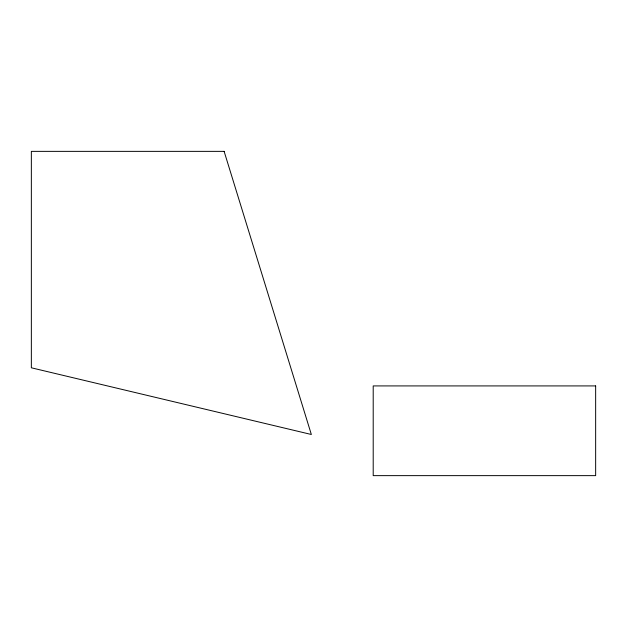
<?xml version="1.0" encoding="UTF-8"?>
<svg xmlns="http://www.w3.org/2000/svg" width="627" height="627" viewBox="0 0 627 627"><rect width="100%" height="100%" fill="white"/><g stroke="black" fill="none" stroke-linecap="round" stroke-linejoin="round"><path stroke-width="0.94" d="M224.121 151.366L31.35 151.366L31.35 367.798L311.345 434.487L224.121 151.366M595.65 385.918L373.206 385.918L373.206 475.634L595.65 475.634L595.65 385.918"/></g></svg>
